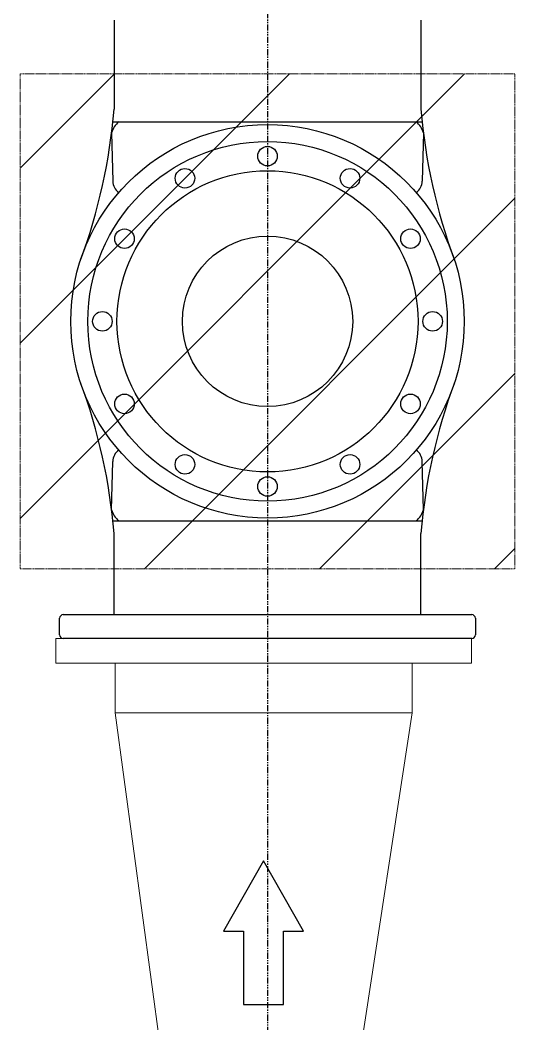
# Model space of a CAD drawing. Header units: inches. Extents: x 86328 to 235202, y 68629 to 184293.
# Drawn here: x 182841 to 183841, y 130999 to 133027 of the extents above; entities that cross this region are included whole.
import ezdxf

# ---------------------------------------------------------------- set-up
doc = ezdxf.new("R2010")
doc.units = ezdxf.units.IN
doc.header["$MEASUREMENT"] = 0
doc.linetypes.add('HIDDEN', pattern=[0.375, 0.25, -0.125])
doc.linetypes.add('PHANTOM2', pattern=[1.25, 0.625, -0.125, 0.125, -0.125, 0.125, -0.125])
doc.layers.add('DIM', color=251, linetype='Continuous', lineweight=0)
doc.layers.add('ID_LEGEND', color=3, linetype='Continuous')
doc.layers.add('PIPE', color=3, linetype='Continuous')

msp = doc.modelspace()

# ---------------------------------------------------------------- linework, layer by layer
at = {"color": 8, "linetype": 'PHANTOM2', "ltscale": 20}
msp.add_line((183341.1, 146242.8), (183341.1, 125728.4), dxfattribs=at)
at = {"color": 8, "lineweight": -3, "ltscale": 5}
for p, q in [((182928.3, 131825.5), (183753.9, 131825.5)), ((182921.1, 131784.8), (182921.1, 131818.3)), ((183761.1, 131818.3), (183761.1, 131784.8)), ((183753.9, 131777.5), (182928.3, 131777.5))]:
    msp.add_line(p, q, dxfattribs=at)
at = {"color": 8}
for p, q in [((183333.1, 131328.5), (183252.1, 131186.2)), ((183414.1, 131186.2), (183333.1, 131328.5)), ((183252.1, 131186.2), (183292.6, 131186.2)), ((183292.6, 131186.2), (183292.6, 131037.8)), ((183373.6, 131186.2), (183414.1, 131186.2)), ((183373.6, 131037.8), (183373.6, 131186.2)), ((183292.6, 131037.8), (183373.6, 131037.8))]:
    msp.add_line(p, q, dxfattribs=at)
at = {"color": 8, "lineweight": -3, "ltscale": 5}
for centre, start, end in [((182928.3, 131818.3), 90, 180), ((183753.9, 131818.3), 0, 90), ((182928.3, 131784.8), 180, 270), ((183753.9, 131784.8), 270, 0)]:
    msp.add_arc(centre, 7.24, start, end, dxfattribs=at)
at = {"layer": 'DIM', "color": 8, "linetype": 'HIDDEN', "ltscale": 7}
for p, q in [((183841.1, 132918), (182841.1, 132918)), ((182841.1, 132918), (182841.1, 131918)), ((183841.1, 131918), (183841.1, 132918)), ((182841.1, 131918), (183841.1, 131918))]:
    msp.add_line(p, q, dxfattribs=at)
at = {"layer": 'DIM', "color": 8, "linetype": 'Continuous'}
for p, q in [((182841.1, 132727.1), (183032, 132918)), ((182841.1, 132373.6), (183385.5, 132918)), ((182841.1, 132020), (183739.1, 132918)), ((183092.6, 131918), (183841.1, 132666.5)), ((183446.2, 131918), (183841.1, 132312.9)), ((183799.7, 131918), (183841.1, 131959.4))]:
    msp.add_line(p, q, dxfattribs=at)
at = {"layer": 'DIM', "color": 8, "linetype": 'Continuous', "ltscale": 10}
for p, q in [((183753.1, 131777.5), (182913.1, 131777.5)), ((182913.1, 131777.5), (182913.1, 131727.5)), ((183753.1, 131727.5), (183753.1, 131777.5)), ((182913.1, 131727.5), (183753.1, 131727.5)), ((183033.1, 131727.5), (183033.1, 131627.5)), ((183633.1, 131727.5), (183633.1, 131627.5)), ((183033.1, 131627.5), (183127, 130931.7)), ((183633.1, 131627.5), (183527, 130931.7))]:
    msp.add_line(p, q, dxfattribs=at)
at = {"layer": 'DIM', "color": 8}
for p, q in [((183033.1, 131727.5), (183633.1, 131727.5)), ((183033.1, 131627.5), (183633.1, 131627.5))]:
    msp.add_line(p, q, dxfattribs=at)
at = {"layer": 'ID_LEGEND', "color": 8}
msp.add_circle((183341.1, 132418), 172.1, dxfattribs=at)
at = {"layer": 'PIPE', "color": 8}
for p, q in [((183031, 133026.7), (183031, 132846.8)), ((183651.2, 133026.7), (183651.2, 132846.8)), ((183028.6, 132821.1), (183653.6, 132821.1)), ((183026, 132798.7), (183028.6, 132701.1)), ((183656.1, 132798.7), (183653.6, 132701.1)), ((183026, 132037.4), (183028.6, 132134.9)), ((183656.1, 132037.4), (183653.6, 132134.9)), ((183028.6, 132014.9), (183653.6, 132014.9)), ((183031, 131825.5), (183031, 131989.2)), ((183651.2, 131825.5), (183651.2, 131989.2)), ((183031, 131825.5), (183651.2, 131825.5))]:
    msp.add_line(p, q, dxfattribs=at)
for centre, radius in [((183341.1, 132418), 397.5), ((183341.1, 132418), 363.2), ((183341.1, 132751.7), 19.8), ((183341.1, 132418), 304.2), ((183174.3, 132707), 19.8), ((183507.9, 132707), 19.8), ((183052.1, 132584.9), 19.8), ((183630.1, 132584.9), 19.8), ((183007.4, 132418), 19.8), ((183674.8, 132418), 19.8), ((183052.1, 132251.2), 19.8), ((183630.1, 132251.2), 19.8), ((183174.3, 132129.1), 19.8), ((183507.9, 132129.1), 19.8), ((183341.1, 132084.4), 19.8)]:
    msp.add_circle(centre, radius, dxfattribs=at)
for centre, radius, start, end in [((181890.1, 132940), 1144.7, 339.6588, 355.3314), ((184792.1, 132940), 1144.7, 184.6686, 200.3412), ((183067.1, 132787.9), 42.5, 128.4992, 165.2516), ((183615.1, 132787.9), 42.5, 14.7484, 51.5008), ((183055.1, 132700.6), 26.5, 178.8653, 237.0344), ((183627.1, 132700.6), 26.5, 302.9656, 1.1347), ((181890.1, 131896.1), 1144.7, 4.6686, 20.3412), ((184792.1, 131896.1), 1144.7, 159.6588, 175.3314), ((183055.1, 132135.5), 26.5, 122.9656, 181.1347), ((183627.1, 132135.5), 26.5, 358.8653, 57.0344), ((183067.1, 132048.2), 42.5, 194.7484, 231.5008), ((183615.1, 132048.2), 42.5, 308.4992, 345.2516)]:
    msp.add_arc(centre, radius, start, end, dxfattribs=at)

doc.saveas('drawing.dxf')
